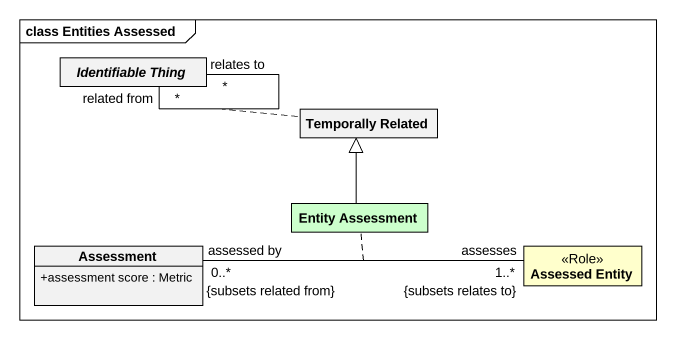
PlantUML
@startuml
mainframe class Entities Assessed
hide circle
hide empty members
skinparam classAttributeIconSize 0
abstract class "Identifiable Thing" as Identifiable_Thing
class "Temporally Related" as Temporally_Related
class "Entity Assessment" as Entity_Assessment #CCFFCC
class Assessment {
  +assessment score : Metric
}
class "Assessed Entity" as Assessed_Entity <<Role>> #FFFFCC
Identifiable_Thing "related from\n*" -- "relates to\n*" Identifiable_Thing
(Identifiable_Thing, Identifiable_Thing) .. Temporally_Related
Entity_Assessment -up-|> Temporally_Related
Assessment "assessed by\n0..*\n{subsets related from}" -right- "assesses\n1..*\n{subsets relates to}" Assessed_Entity
(Assessment, Assessed_Entity) .. Entity_Assessment
@enduml
